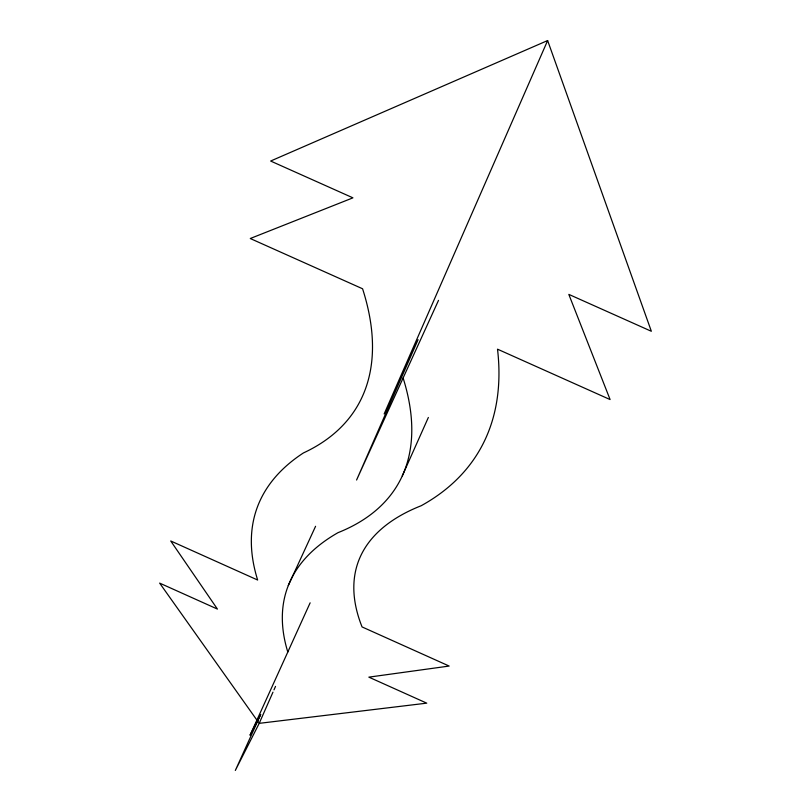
<?xml version="1.0" encoding="UTF-8"?>
<svg xmlns="http://www.w3.org/2000/svg" width="811" height="811" viewBox="0 0 811 811"><rect width="100%" height="100%" fill="white"/><g stroke="black" fill="none" stroke-linecap="round" stroke-linejoin="round"><path stroke-width="1.22" d="M310.137 602.826L250.021 735.242L260.726 714.461L235.322 770.45L259.206 723.351L426.748 703.157L368.853 677.144L449.152 666.054L362.061 626.933A433.926 176.565 19.7 0 1 421.173 505.74A636.544 293.014 31 0 0 497.518 349.176L610.105 399.57L568.805 294.373L651.355 331.283L547.638 40.55L384.161 413.934L418.081 339.657L356.576 480.021L438.518 300.344M259.206 723.351L272.972 692.158M273.986 689.857L275.517 686.39M402.286 475.875L428.36 417.462M288.29 585.562L315.58 526.288M547.638 40.55L270.631 161.034L352.937 197.843L250.254 238.515L362.578 288.777A495.521 226.097 30.9 0 1 303.436 452.933A556.022 227.85 19.6 0 0 257.655 580.027L170.726 540.978L217.419 609.071L159.645 583.109L258.476 722.317M403.108 377.987A499.343 219.436 29.7 0 1 338.035 532.655A565.419 218.2 19.3 0 0 287.804 652.024"/></g></svg>
